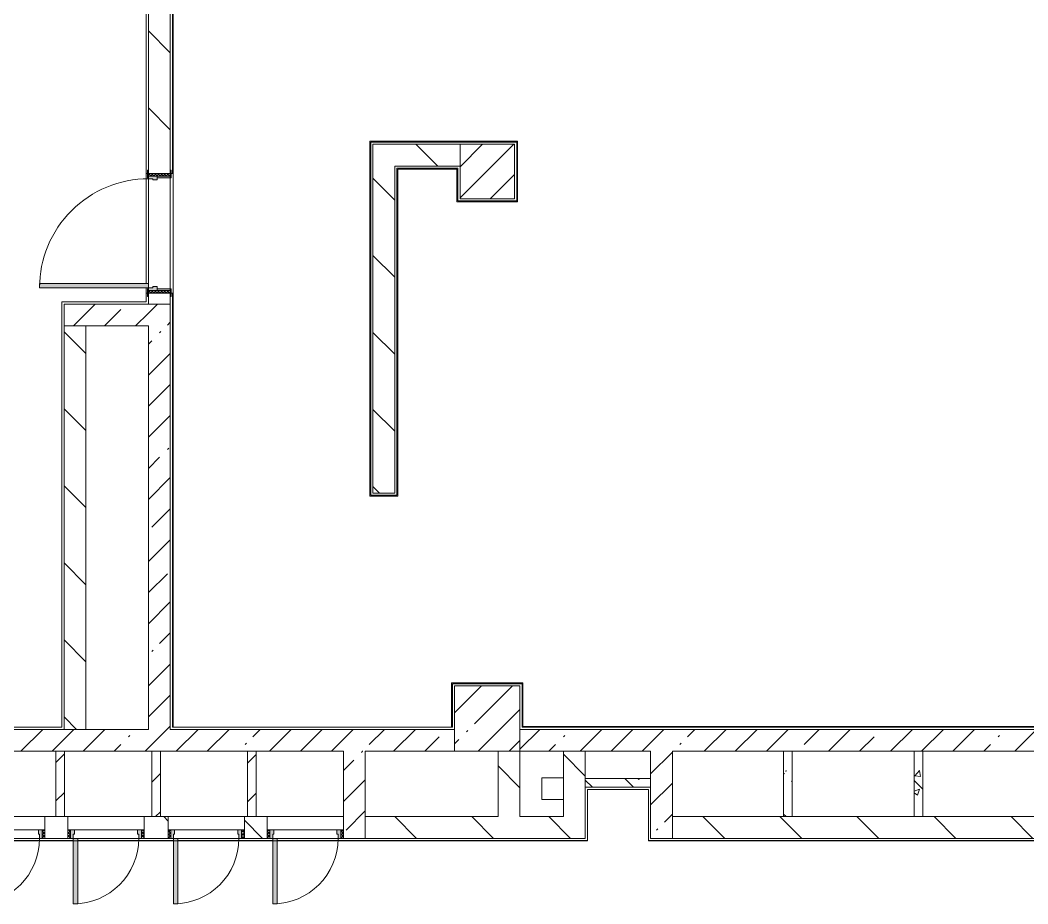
# Model space of a CAD drawing. Header units: millimetres. Extents: x -4029 to 232974, y -8553 to 104777.
# Drawn here: x 127258 to 136509, y 10300 to 18409 of the extents above; entities that cross this region are included whole.
import ezdxf

# ---------------------------------------------------------------- set-up
doc = ezdxf.new("R2010")
doc.units = ezdxf.units.MM
for name, color, linetype, lineweight in [('A-AREA-BNDY-1', 7, 'Continuous', 5), ('A-WALL', 7, 'Continuous', 9), ('I-WALL-6', 7, 'Continuous', 5), ('S-COLS-2', 7, 'Continuous', 5)]:
    doc.layers.add(name, color=color, linetype=linetype, lineweight=lineweight)
for name, color, linetype, lineweight, true_color in [('A-DOOR-3', 7, 'Continuous', 5, 0xaaaaaa), ('A-DOOR-4', 7, 'Continuous', 5, 0xe2e2e2), ('A-DOOR-FRAM-3', 7, 'Continuous', 5, 0xe2e2e2), ('A-DOOR-FRAM-4', 7, 'Continuous', 5, 0xaaaaaa), ('A-FLOR-2', 7, 'Continuous', 5, 0xaaaaaa), ('I-WALL-8', 7, 'Continuous', 5, 0x787878)]:
    doc.layers.add(name, color=color, linetype=linetype, lineweight=lineweight, true_color=true_color)
pattern_1 = [(45, (71086.4, 0), (-285.1231, 285.1231), []), (45, (71371.53, 0), (-285.1231, 285.1231), [504.031, -100.806, 16.764, -84.042])]
pattern_2 = [(135, (71086.4, 0), (-353.5534, -353.5534), [])]
pattern_3 = [(135, (71086.4, 0), (-377.1708, -377.1708), [533.4, -88.9, 17.78, -88.9]), (135, (71086.4, 376.94), (-377.1708, -377.1708), []), (50, (71086.4, 0), (637.6445, -55.7866), [66.675, -733.425]), (355, (71086.4, 0), (-123.3494, 668.699), [53.34, -586.74]), (100.451, (71139.54, -4.65), (514.299, 612.908), [56.665, -623.315]), (46.184, (71086.4, 177.8), (948.776, -147.15), [100.012, -1100.137]), (96.636, (71165.5, 165.5), (830.909, 865.997), [84.998, -934.973]), (351.184, (71086.4, 177.8), (830.918, 865.988), [80.01, -880.11]), (21, (71175.3, 133.35), (530.6506, -357.9283), [66.675, -733.425]), (326, (71175.3, 133.35), (216.308, 644.6585), [53.34, -586.74]), (71.451, (71219.5, 103.5), (746.9596, 286.7243), [56.665, -623.315]), (37.5, (71086.4, 0), (10.8105, 295.9426), [16.764, -562.864, 16.764, -578.866, -588.962]), (37.5, (71086.4, 0), (10.8105, 295.9426), [-1175.258, 16.764, -572.198]), (7.5, (71086.4, 0), (233.8692, 350.6318), [16.764, -322.834, 16.764, -549.529, -224.472]), (7.5, (71086.4, 0), (233.8692, 350.6318), [-905.891, 16.764, -207.708]), (327.5, (70888.16, 0), (474.5678, -20.0513), [16.764, -205.486, 16.764, -676.656, -920.115]), (327.5, (70888.16, 0), (474.5678, -20.0513), [-915.67, 16.764, -903.351]), (317.5, (70799.26, 0), (518.4522, 88.9934), [16.764, -272.161, 16.764, -443.738, -653.415]), (317.5, (70799.26, 0), (518.4522, 88.9934), [-749.427, 16.764, -636.651])]
pattern_4 = [(45, (71086.4, 0), (-176.7767, 176.7767), [])]
pattern_5 = [(135, (1951.41, 164.685), (-14.14214, -14.14214), []), (225, (1951.41, 164.685), (14.14214, -14.14214), [])]
pattern_6 = [(45, (-171.384, 164.685), (-14.1421, 14.1421), []), (135, (-171.384, 164.685), (-14.1421, -14.1421), [])]

# ---------------------------------------------------------------- blocks, each defined once
blk = doc.blocks.new('BSC_Колонна _Прямоугольная - 600х600-V103-1_2_1_птичка')
at = {"layer": 'S-COLS-2'}
h = blk.add_hatch(dxfattribs=at)
h.set_pattern_fill('FP_160', color=256, style=0, pattern_type=2)
h.set_pattern_definition([(45, (-60460, -12000), (-285.1231, 285.1231), []), (45, (-60174.88, -12000), (-285.1231, 285.1231), [504.031, -100.806, 16.764, -84.042])])
h.paths.add_polyline_path([(-300, -300), (300, -300), (300, 300), (-300, 300), (-300, -80)])
for p, q in [((300, 300), (-300, 300)), ((-300, 300), (-300, -300)), ((300, -300), (300, 300)), ((-300, -300), (300, -300))]:
    blk.add_line(p, q, dxfattribs=at)
blk = doc.blocks.new('110_Дверь_СКБ_1Ст_Внутренняя1 - Д-12 1100x2100h_дверь в горячий цех-32113407-1_2_1_птичка')
at = {"layer": 'A-DOOR-3'}
h = blk.add_hatch(dxfattribs=at)
h.set_pattern_fill('FP_52', color=256, style=0, pattern_type=2)
h.set_pattern_definition([(135, (1751.41, 164.685), (-14.14214, -14.14214), []), (225, (1751.41, 164.685), (14.14214, -14.14214), [])])
h.paths.add_polyline_path([(537.5, -100), (562.5, -100), (562.5, 100), (537.5, 100)])
at = {"layer": 'A-DOOR-4'}
h = blk.add_hatch(color=256, dxfattribs=at)
h.paths.add_polyline_path([(-512.5, 100), (-512.5, 20), (-477.5, 20), (-477.5, 60), (-487.5, 60), (-487.5, 100), (-497.5, 100)])
h.paths.add_polyline_path([(502.5, 60), (502.5, 20), (537.5, 20), (537.5, 100), (512.5, 100), (512.5, 60)])
at = {"layer": 'A-DOOR-FRAM-3'}
for points in [[(-487.5, 120), (-487.5, 100), (-447.5, 100), (-451.7, 1100), (-487.5, 1100), (-487.5, 861.1)], [(-567.5, 108), (-567.5, 100), (-497.5, 100), (-497.5, 108), (-537.5, 108)], [(522.5, 105), (522.5, 100), (592.5, 100), (592.5, 108), (522.5, 108)], [(-512.5, -100), (-497.5, -100), (-497.5, 20), (-512.5, 20)], [(522.5, -100), (537.5, -100), (537.5, 20), (522.5, 20)], [(-567.5, -108), (-497.5, -108), (-497.5, -100), (-567.5, -100)], [(522.5, -108), (592.5, -108), (592.5, -100), (522.5, -100)]]:
    blk.add_hatch(color=256, dxfattribs=at).paths.add_polyline_path(points)
at = {"layer": 'A-DOOR-FRAM-4'}
h = blk.add_hatch(dxfattribs=at)
h.set_pattern_fill('FP_53', color=256, style=0, pattern_type=2)
h.set_pattern_definition([(45, (-371.384, 164.685), (-14.1421, 14.1421), []), (135, (-371.384, 164.685), (-14.1421, -14.1421), [])])
h.paths.add_polyline_path([(-537.5, -100), (-512.5, -100), (-512.5, 100), (-537.5, 100)])
at = {"layer": 'A-DOOR-3'}
for p, q in [((-487.5, 1100), (-487.5, 100)), ((-447.5, 1100), (-487.5, 1100)), ((-447.5, 100), (-447.5, 1100)), ((-487.5, 100), (-447.5, 100))]:
    blk.add_line(p, q, dxfattribs=at)
blk.add_arc((-487.5, 100), 1000, 360, 90, dxfattribs=at)
at = {"layer": 'A-DOOR-FRAM-4'}
for p, q in [((-497.5, 108), (-567.5, 108)), ((-567.5, 108), (-567.5, 100)), ((-567.5, 100), (-497.5, 100)), ((-512.5, 100), (-537.5, 100)), ((-537.5, 100), (-537.5, -100)), ((-487.5, 100), (-512.5, 100)), ((-512.5, 100), (-512.5, 20)), ((-512.5, -100), (-512.5, 100)), ((-497.5, 100), (-512.5, 100)), ((-512.5, 100), (-512.5, 99)), ((-512.5, 99), (-497.5, 99)), ((-497.5, 100), (-497.5, 108)), ((-497.5, 99), (-497.5, 100)), ((-487.5, 60), (-487.5, 100)), ((512.5, 100), (512.5, 60)), ((537.5, 100), (512.5, 100)), ((592.5, 108), (522.5, 108)), ((522.5, 108), (522.5, 100)), ((537.5, 100), (522.5, 100)), ((522.5, 100), (522.5, 99)), ((522.5, 100), (592.5, 100)), ((522.5, 99), (537.5, 99)), ((537.5, 20), (537.5, 100)), ((562.5, 100), (537.5, 100)), ((537.5, 100), (537.5, -100)), ((537.5, 99), (537.5, 100)), ((562.5, -100), (562.5, 100)), ((592.5, 100), (592.5, 108)), ((-512.5, 20), (-477.5, 20)), ((-497.5, 20), (-512.5, 20)), ((-512.5, 20), (-512.5, -100)), ((-497.5, -100), (-497.5, 20)), ((-477.5, 60), (-487.5, 60)), ((-477.5, 20), (-477.5, 60)), ((512.5, 60), (502.5, 60)), ((502.5, 60), (502.5, 20)), ((502.5, 20), (537.5, 20)), ((537.5, 20), (522.5, 20)), ((522.5, 20), (522.5, -100)), ((537.5, -100), (537.5, 20)), ((-497.5, -100), (-567.5, -100)), ((-567.5, -100), (-567.5, -108)), ((-567.5, -108), (-497.5, -108)), ((-537.5, -100), (-512.5, -100)), ((-512.5, -100), (-497.5, -100)), ((-497.5, -108), (-497.5, -100)), ((522.5, -100), (537.5, -100)), ((592.5, -100), (522.5, -100)), ((522.5, -100), (522.5, -108)), ((522.5, -108), (592.5, -108)), ((537.5, -100), (562.5, -100)), ((592.5, -108), (592.5, -100))]:
    blk.add_line(p, q, dxfattribs=at)
blk = doc.blocks.new('110_Дверь_СКБ_1Ст - д-18 700x2100h_Технический шкаф ЭОМ и СС-23257539-1_2_1_птичка')
at = {"layer": 'A-DOOR-3'}
h = blk.add_hatch(dxfattribs=at)
h.set_pattern_fill('FP_82', color=256, style=0, pattern_type=2)
h.set_pattern_definition(pattern_5)
h.paths.add_polyline_path([(362.5, 100), (337.5, 100), (337.5, 20), (362.5, 20)])
at = {"layer": 'A-DOOR-4'}
h = blk.add_hatch(color=256, dxfattribs=at)
h.paths.add_polyline_path([(-312.5, 100), (-312.5, 20), (-277.5, 20), (-277.5, 60), (-287.5, 60), (-287.5, 100), (-297.5, 100)])
h.paths.add_polyline_path([(312.5, 100), (312.5, 60), (302.5, 60), (302.5, 20), (337.5, 20), (337.5, 100), (322.5, 100)])
at = {"layer": 'A-DOOR-FRAM-3'}
blk.add_hatch(color=256, dxfattribs=at).paths.add_polyline_path([(272.5, 700), (272.5, 100), (312.5, 100), (312.5, 700)])
at = {"layer": 'A-DOOR-FRAM-4'}
h = blk.add_hatch(dxfattribs=at)
h.set_pattern_fill('FP_83', color=256, style=0, pattern_type=2)
h.set_pattern_definition(pattern_6)
h.paths.add_polyline_path([(-337.5, 100), (-337.5, 20), (-312.5, 20), (-312.5, 100)])
at = {"layer": 'A-DOOR-3'}
for p, q in [((312.5, 700), (272.5, 700)), ((272.5, 700), (272.5, 100)), ((312.5, 100), (312.5, 700)), ((272.5, 100), (312.5, 100))]:
    blk.add_line(p, q, dxfattribs=at)
blk.add_arc((312.5, 100), 600, 90, 180, dxfattribs=at)
at = {"layer": 'A-DOOR-FRAM-4'}
for p, q in [((-312.5, 100), (-337.5, 100)), ((-337.5, 100), (-337.5, 20)), ((-287.5, 100), (-312.5, 100)), ((-312.5, 100), (-312.5, 20)), ((-312.5, 20), (-312.5, 100)), ((-287.5, 60), (-287.5, 100)), ((-287.5, 100), (272.5, 100)), ((312.5, 100), (312.5, 60)), ((337.5, 100), (312.5, 100)), ((337.5, 20), (337.5, 100)), ((362.5, 100), (337.5, 100)), ((337.5, 100), (337.5, 20)), ((362.5, 20), (362.5, 100)), ((-337.5, 20), (-312.5, 20)), ((-312.5, 20), (-277.5, 20)), ((-277.5, 60), (-287.5, 60)), ((-277.5, 20), (-277.5, 60)), ((302.5, 20), (-277.5, 20)), ((312.5, 60), (302.5, 60)), ((302.5, 60), (302.5, 20)), ((302.5, 20), (337.5, 20)), ((337.5, 20), (362.5, 20))]:
    blk.add_line(p, q, dxfattribs=at)
blk = doc.blocks.new('110_Дверь_СКБ_1Ст - д-18 700x2100h_Технический шкаф ЭОМ и СС-V149-1_2_1_птичка')
at = {"layer": 'A-DOOR-3'}
h = blk.add_hatch(dxfattribs=at)
h.set_pattern_fill('FP_82', color=256, style=0, pattern_type=2)
h.set_pattern_definition(pattern_5)
h.paths.add_polyline_path([(337.5, 100), (337.5, 20), (362.5, 20), (362.5, 100)])
at = {"layer": 'A-DOOR-4'}
h = blk.add_hatch(color=256, dxfattribs=at)
h.paths.add_polyline_path([(322.5, 100), (312.5, 100), (312.5, 60), (302.5, 60), (302.5, 20), (337.5, 20), (337.5, 100)])
h.paths.add_polyline_path([(-312.5, 100), (-312.5, 20), (-277.5, 20), (-277.5, 60), (-287.5, 60), (-287.5, 100), (-297.5, 100)])
at = {"layer": 'A-DOOR-FRAM-3'}
blk.add_hatch(color=256, dxfattribs=at).paths.add_polyline_path([(272.5, 700), (272.5, 100), (312.5, 100), (312.5, 700)])
at = {"layer": 'A-DOOR-FRAM-4'}
h = blk.add_hatch(dxfattribs=at)
h.set_pattern_fill('FP_83', color=256, style=0, pattern_type=2)
h.set_pattern_definition(pattern_6)
h.paths.add_polyline_path([(-337.5, 100), (-337.5, 20), (-312.5, 20), (-312.5, 100)])
at = {"layer": 'A-DOOR-3'}
for p, q in [((312.5, 700), (272.5, 700)), ((272.5, 700), (272.5, 100)), ((312.5, 100), (312.5, 700)), ((272.5, 100), (312.5, 100))]:
    blk.add_line(p, q, dxfattribs=at)
blk.add_arc((312.5, 100), 600, 90, 180, dxfattribs=at)
at = {"layer": 'A-DOOR-FRAM-4'}
for p, q in [((-312.5, 100), (-337.5, 100)), ((-337.5, 100), (-337.5, 20)), ((-287.5, 100), (-312.5, 100)), ((-312.5, 100), (-312.5, 20)), ((-312.5, 20), (-312.5, 100)), ((-287.5, 60), (-287.5, 100)), ((-287.5, 100), (272.5, 100)), ((312.5, 100), (312.5, 60)), ((337.5, 100), (312.5, 100)), ((337.5, 20), (337.5, 100)), ((362.5, 100), (337.5, 100)), ((337.5, 100), (337.5, 20)), ((362.5, 20), (362.5, 100)), ((-337.5, 20), (-312.5, 20)), ((-312.5, 20), (-277.5, 20)), ((-277.5, 60), (-287.5, 60)), ((-277.5, 20), (-277.5, 60)), ((302.5, 20), (-277.5, 20)), ((312.5, 60), (302.5, 60)), ((302.5, 60), (302.5, 20)), ((302.5, 20), (337.5, 20)), ((337.5, 20), (362.5, 20))]:
    blk.add_line(p, q, dxfattribs=at)
blk = doc.blocks.new('BSC_Колонна _Прямоугольная - 500х500-V160-1_2_1_птичка')
at = {"layer": 'S-COLS-2'}
h = blk.add_hatch(dxfattribs=at)
h.set_pattern_fill('FP_197', color=256, style=0, pattern_type=2)
h.set_pattern_definition([(45, (-60460, -17020), (-285.1231, 285.1231), []), (45, (-60174.88, -17020), (-285.1231, 285.1231), [504.031, -100.806, 16.764, -84.042])])
h.paths.add_polyline_path([(248.8, -250), (250, -250), (250, 250), (-250, 245.8), (-250, -250), (188.7, -250)])
for p, q in [((250, 250), (-250, 250)), ((-250, 250), (-250, -250)), ((250, -250), (250, 250)), ((-250, -250), (250, -250))]:
    blk.add_line(p, q, dxfattribs=at)

msp = doc.modelspace()

# ---------------------------------------------------------------- hatches: boundary and pattern name
at = {"layer": 'I-WALL-6'}
h = msp.add_hatch(dxfattribs=at)
h.set_pattern_fill('FP_134', color=256, style=0, pattern_type=2)
h.set_pattern_definition(pattern_2)
h.paths.add_polyline_path([(128525.1127, 15803.793), (128636.4062, 15803.793), (128636.4062, 15903.793), (128436.4062, 15903.793), (128436.4062, 15803.793)])
h.paths.add_polyline_path([(128636.4062, 17003.793), (128636.4062, 18800), (128436.4062, 18800), (128436.4062, 17003.793)])
h = msp.add_hatch(dxfattribs=at)
h.set_pattern_fill('FP_134', color=256, style=0, pattern_type=2)
h.set_pattern_definition(pattern_2)
h.paths.add_polyline_path([(130696.4062, 17070), (131296.4063, 17070), (131296.4063, 17270), (130496.4062, 17264.9515), (130496.4062, 17070), (130652.0652, 17070)])
h = msp.add_hatch(dxfattribs=at)
h.set_pattern_fill('FP_134', color=256, style=0, pattern_type=2)
h.set_pattern_definition(pattern_2)
h.paths.add_polyline_path([(130696.4062, 14070), (130696.4062, 17070), (130496.4062, 17070), (130496.4062, 14070)])
h = msp.add_hatch(dxfattribs=at)
h.set_pattern_fill('FP_116', color=256, style=0, pattern_type=2)
h.set_pattern_definition(pattern_1)
h.paths.add_polyline_path([(128436.4061, 15603.793), (128436.4062, 15803.793), (127661.6678, 15803.793), (127661.6678, 15603.793), (128416.4062, 15603.793)])
h = msp.add_hatch(dxfattribs=at)
h.set_pattern_fill('FP_116', color=256, style=0, pattern_type=2)
h.set_pattern_definition(pattern_1)
h.paths.add_polyline_path([(128636.4062, 11899.9998), (128636.4062, 15803.793), (128436.4062, 15803.793), (128436.4062, 11899.9998)])
h = msp.add_hatch(dxfattribs=at)
h.set_pattern_fill('FP_134', color=256, style=0, pattern_type=2)
h.set_pattern_definition(pattern_2)
h.paths.add_polyline_path([(127661.6678, 11899.9998), (127861.6678, 11899.9998), (127861.6678, 15603.793), (127661.6678, 15603.793), (127661.6678, 11919.9998)])
h = msp.add_hatch(dxfattribs=at)
h.set_pattern_fill('FP_116', color=256, style=0, pattern_type=2)
h.set_pattern_definition(pattern_1)
h.paths.add_polyline_path([(127665.6461, 11699.9998), (131246.4063, 11699.9999), (131246.4063, 11899.9998), (125846.4063, 11899.9998), (125848.0602, 11699.9998), (127661.6678, 11699.9998)])
h.paths.add_polyline_path([(122996.4061, 11699.9998), (125246.4063, 11699.9998), (125246.4063, 11899.9998), (122796.4061, 11899.9998), (122796.4061, 11699.9998)])
h = msp.add_hatch(dxfattribs=at)
h.set_pattern_fill('FP_116', color=256, style=0, pattern_type=2)
h.set_pattern_definition(pattern_1)
h.paths.add_polyline_path([(133074.7422, 11699.9998), (137246.4063, 11699.9999), (137246.4063, 11899.9998), (131846.4063, 11899.9998), (131846.4063, 11699.9999), (133046.4063, 11699.9998)])
h = msp.add_hatch(dxfattribs=at)
h.set_pattern_fill('FP_133', color=256, style=0, pattern_type=2)
h.set_pattern_definition(pattern_4)
h.paths.add_polyline_path([(127585.6461, 11100), (127665.6461, 11100), (127661.6678, 11699.9998), (127585.6461, 11699.9998), (127585.6461, 11290.071)])
h = msp.add_hatch(dxfattribs=at)
h.set_pattern_fill('FP_133', color=256, style=0, pattern_type=2)
h.set_pattern_definition(pattern_4)
h.paths.add_polyline_path([(128465.6461, 11100), (128545.6461, 11100), (128545.6461, 11699.9998), (128465.6461, 11699.9998), (128465.6461, 11283.5469)])
h = msp.add_hatch(dxfattribs=at)
h.set_pattern_fill('FP_133', color=256, style=0, pattern_type=2)
h.set_pattern_definition(pattern_4)
h.paths.add_polyline_path([(129345.6461, 11100), (129425.6461, 11100), (129425.6461, 11699.9998), (129345.6461, 11699.9998), (129345.6461, 11277.0228)])
h = msp.add_hatch(dxfattribs=at)
h.set_pattern_fill('FP_116', color=256, style=0, pattern_type=2)
h.set_pattern_definition(pattern_1)
h.paths.add_polyline_path([(130226.4062, 10900), (130426.4062, 10900), (130426.4062, 11699.9998), (130226.4062, 11699.9998), (130226.4062, 10980)])
h = msp.add_hatch(dxfattribs=at)
h.set_pattern_fill('FP_134', color=256, style=0, pattern_type=2)
h.set_pattern_definition(pattern_2)
h.paths.add_polyline_path([(131846.4063, 11100), (131846.4063, 11699.9998), (131646.4063, 11699.9998), (131646.4063, 11100)])
h = msp.add_hatch(dxfattribs=at)
h.set_pattern_fill('FP_134', color=256, style=0, pattern_type=2)
h.set_pattern_definition(pattern_2)
h.paths.add_polyline_path([(132390.0512, 11100), (132446.4063, 11100), (132446.4063, 11699.9998), (132246.4063, 11699.9998), (132246.4063, 11100)])
h = msp.add_hatch(dxfattribs=at)
h.set_pattern_fill('FP_116', color=256, style=0, pattern_type=2)
h.set_pattern_definition(pattern_1)
h.paths.add_polyline_path([(133246.4063, 10900), (133246.4063, 11699.9998), (133046.4063, 11699.9998), (133046.4063, 10900), (133074.7422, 10900)])
h = msp.add_hatch(dxfattribs=at)
h.set_pattern_fill('FP_134', color=256, style=0, pattern_type=2)
h.set_pattern_definition(pattern_2)
h.paths.add_polyline_path([(127696.4062, 10900), (127696.4062, 11100), (127486.4062, 11100), (127486.4062, 10900), (127665.6461, 10900)])
h.paths.add_polyline_path([(129425.6461, 10900), (129526.4062, 10900), (129526.4062, 11100), (129316.4062, 11100), (129316.4062, 10900), (129345.6461, 10900)])
h.paths.add_polyline_path([(126586.4062, 10900), (126586.4062, 11100), (122996.4061, 11100), (122996.4061, 10900), (126046.4063, 10900)])
h.paths.add_polyline_path([(128545.6461, 10900), (128616.4062, 10900), (128616.4062, 11100), (128396.4062, 11100), (128396.4062, 10900), (128465.6461, 10900)])
h = msp.add_hatch(dxfattribs=at)
h.set_pattern_fill('FP_134', color=256, style=0, pattern_type=2)
h.set_pattern_definition(pattern_2)
h.paths.add_polyline_path([(130426.4062, 10900), (132446.4063, 10900), (132446.4063, 11100), (130426.4062, 11100)])
h = msp.add_hatch(dxfattribs=at)
h.set_pattern_fill('FP_134', color=256, style=0, pattern_type=2)
h.set_pattern_definition(pattern_2)
h.paths.add_polyline_path([(144016.2162, 10900), (144626.4063, 10900), (144626.4063, 11100), (144016.2162, 11100)])
h.paths.add_polyline_path([(135172.2581, 10900), (137646.4063, 10900), (137646.4063, 11100), (133246.4063, 11100), (133246.4063, 10900)])
h.paths.add_polyline_path([(138721.4063, 10900), (139755.2162, 10900), (139755.2162, 11100), (137846.4063, 11100), (137846.4063, 10900), (137969.4881, 10900)])
h.paths.add_polyline_path([(143066.2162, 10900), (143066.2162, 11100), (140705.2162, 11100), (140705.2162, 10900), (143036.2162, 10900)])
at = {"layer": 'I-WALL-8'}
h = msp.add_hatch(dxfattribs=at)
h.set_pattern_fill('FP_142', color=256, style=0, pattern_type=2)
h.set_pattern_definition(pattern_3)
h.paths.add_polyline_path([(134346.4063, 11100), (134346.4063, 11699.9998), (134266.4063, 11699.9998), (134266.4063, 11100)])
h = msp.add_hatch(dxfattribs=at)
h.set_pattern_fill('FP_142', color=256, style=0, pattern_type=2)
h.set_pattern_definition(pattern_3)
h.paths.add_polyline_path([(135466.4063, 11100), (135546.4063, 11100), (135546.4063, 11699.9998), (135466.4063, 11699.9998), (135466.4063, 11457)])
h = msp.add_hatch(dxfattribs=at)
h.set_pattern_fill('FP_142', color=256, style=0, pattern_type=2)
h.set_pattern_definition(pattern_3)
h.paths.add_polyline_path([(133026.4063, 11369.9998), (133046.4063, 11369.9998), (133046.4063, 11449.9998), (132446.4063, 11449.9998), (132446.4063, 11369.9998), (132466.4063, 11369.9998)])

# ---------------------------------------------------------------- linework, layer by layer
at = {"layer": 'A-AREA-BNDY-1', "flags": 128}
for points in [[(137746.4063, 23327.9999), (137746.4063, 24751.9999), (131824.4063, 24751.9999), (131824.4063, 18572), (128664.4062, 18572), (128664.4062, 11920.9998), (131218.4063, 11920.9998), (131218.4063, 12327.9999), (131874.4063, 12327.9999), (131874.4063, 11927.9998), (137218.4063, 11927.9998), (137218.4063, 12327.9999), (137618.4063, 12327.9999), (137618.4063, 15522), (136768.4063, 15522), (136768.4063, 22827.9999), (137218.4063, 22827.9999), (137218.4063, 23327.9999)], [(131268.4063, 16742), (131268.4063, 17042), (130724.4062, 17042), (130724.4062, 14042), (130468.4062, 14042), (130468.4062, 17298), (131824.4063, 17298), (131824.4063, 16742)]]:
    msp.add_lwpolyline(points, close=True, dxfattribs=at)
msp.add_lwpolyline([(146606.4062, 10879), (133025.4063, 10879), (133025.4063, 11348.9998), (132467.4063, 11348.9998), (132467.4063, 10879), (122775.4061, 10879), (122775.4061, 11699.9998), (119866.9062, 11699.9998), (119846.4062, 11699.9998), (119846.4062, 11678.9998), (119246.4062, 11678.9998), (119246.4062, 11699.9998), (119072.8966, 11699.9998), (117017.4061, 11699.9998)], dxfattribs=at)
at = {"layer": 'A-FLOR-2'}
for p, q in [((128416.4062, 18820), (128416.4062, 15993.793)), ((128656.4062, 18580), (128656.4062, 17003.793)), ((130476.4062, 14050), (130476.4062, 17290)), ((130476.4062, 17290), (131816.4063, 17290)), ((131816.4063, 17290), (131816.4063, 16750)), ((131276.4063, 17050), (130716.4062, 17050)), ((130716.4062, 17050), (130716.4062, 14050)), ((131276.4063, 16750), (131276.4063, 17050)), ((128428.4062, 17003.793), (128416.4062, 17003.793)), ((128656.4062, 17003.793), (128644.4062, 17003.793)), ((131816.4063, 16750), (131276.4063, 16750)), ((128416.4062, 15953.793), (128416.4062, 15823.793)), ((127641.6678, 11919.9998), (127641.6678, 15823.793)), ((127641.6678, 15823.793), (128416.4062, 15823.793)), ((128416.4062, 15903.793), (128428.4062, 15903.793)), ((128644.4062, 15903.793), (128656.4062, 15903.793)), ((128656.4062, 15903.793), (128656.4062, 11919.9998)), ((130716.4062, 14050), (130476.4062, 14050)), ((131226.4063, 11919.9998), (131226.4063, 12319.9999)), ((131226.4063, 12319.9999), (131866.4063, 12319.9999)), ((131866.4063, 12319.9999), (131866.4063, 11919.9998)), ((125846.4063, 11919.9998), (127641.6678, 11919.9998)), ((128656.4062, 11919.9998), (131226.4063, 11919.9998)), ((131866.4063, 11919.9998), (137226.4063, 11919.9998)), ((132046.4063, 11457), (132246.4063, 11457)), ((132046.4063, 11257), (132046.4063, 11457)), ((133026.4063, 11349.9998), (132466.4063, 11349.9998)), ((132466.4063, 11349.9998), (132466.4063, 10880)), ((133026.4063, 10880), (133026.4063, 11349.9998)), ((132246.4063, 11257), (132046.4063, 11257)), ((127746.4062, 10880), (126876.4062, 10880)), ((128666.4062, 10880), (127786.4062, 10880)), ((129576.4062, 10880), (128706.4062, 10880)), ((132466.4063, 10880), (129616.4062, 10880)), ((139746.3633, 10880), (133026.4063, 10880))]:
    msp.add_line(p, q, dxfattribs=at)
at = {"layer": 'A-WALL'}
for p, q in [((127861.6678, 15603.793), (127661.6678, 15603.793)), ((127661.6678, 11899.9998), (127861.6678, 11899.9998)), ((127665.6461, 11699.9998), (127585.6461, 11699.9998)), ((128545.6461, 11699.9998), (128465.6461, 11699.9998)), ((129425.6461, 11699.9998), (129345.6461, 11699.9998)), ((132446.4063, 11699.9998), (132246.4063, 11699.9998)), ((134346.4063, 11699.9998), (134266.4063, 11699.9998)), ((135546.4063, 11699.9998), (135466.4063, 11699.9998)), ((132446.4063, 11449.9998), (132446.4063, 11369.9998)), ((133046.4063, 11369.9998), (133046.4063, 11449.9998)), ((127585.6461, 11100), (127665.6461, 11100)), ((128465.6461, 11100), (128545.6461, 11100)), ((129345.6461, 11100), (129425.6461, 11100)), ((130426.4062, 11100), (130426.4062, 10900)), ((134266.4063, 11100), (134346.4063, 11100)), ((135466.4063, 11100), (135546.4063, 11100))]:
    msp.add_line(p, q, dxfattribs=at)
at = {"layer": 'I-WALL-6'}
for p, q in [((128436.4062, 18800), (128436.4062, 17033.793)), ((128636.4062, 17033.793), (128636.4062, 18600)), ((131296.4063, 17270), (130496.4062, 17270)), ((130496.4062, 17270), (130496.4062, 14070)), ((130696.4062, 17070), (131296.4063, 17070)), ((130696.4062, 14070), (130696.4062, 17070)), ((128436.4062, 15993.793), (128436.4062, 16953.793)), ((128636.4062, 16963.793), (128636.4062, 15943.793)), ((128436.4062, 15873.793), (128436.4062, 15803.793)), ((128636.4062, 15803.793), (128636.4062, 15873.793)), ((127661.6678, 15803.793), (127661.6678, 11899.9998)), ((127661.6678, 15803.793), (128636.4062, 15803.793)), ((128636.4061, 11899.9998), (128636.4062, 15803.793)), ((127861.6678, 15603.793), (128436.4062, 15603.793)), ((127861.6678, 11899.9998), (127861.6678, 15603.793)), ((128436.4062, 15603.793), (128436.4061, 11899.9998)), ((130496.4062, 14070), (130696.4062, 14070)), ((127661.6678, 11899.9998), (125846.4063, 11899.9998)), ((128436.4061, 11899.9998), (127861.6678, 11899.9998)), ((131246.4063, 11899.9998), (128636.4061, 11899.9998)), ((137246.4063, 11899.9998), (131846.4063, 11899.9998)), ((126786.4062, 11699.9998), (127585.6461, 11699.9998)), ((127585.6461, 11699.9998), (127585.6461, 11100)), ((127665.6461, 11699.9998), (128465.6461, 11699.9998)), ((127665.6461, 11100), (127665.6461, 11699.9998)), ((128465.6461, 11699.9998), (128465.6461, 11100)), ((128545.6461, 11699.9998), (129345.6461, 11699.9998)), ((128545.6461, 11100), (128545.6461, 11699.9998)), ((129345.6461, 11699.9998), (129345.6461, 11100)), ((129425.6461, 11699.9998), (130226.4062, 11699.9998)), ((129425.6461, 11100), (129425.6461, 11699.9998)), ((130226.4062, 11699.9998), (130226.4062, 10980)), ((130426.4062, 11699.9998), (131246.4063, 11699.9998)), ((130426.4062, 11100), (130426.4062, 11699.9998)), ((131646.4063, 11699.9998), (131646.4063, 11100)), ((131846.4063, 11100), (131846.4063, 11699.9998)), ((131846.4063, 11699.9998), (132246.4063, 11699.9998)), ((132246.4063, 11699.9998), (132246.4063, 11100)), ((132446.4063, 11449.9998), (132446.4063, 11699.9998)), ((132446.4063, 11699.9998), (133046.4063, 11699.9998)), ((133046.4063, 11699.9998), (133046.4063, 11449.9998)), ((133246.4063, 11699.9998), (134266.4063, 11699.9998)), ((133246.4063, 10900), (133246.4063, 11699.9998)), ((134266.4063, 11699.9998), (134266.4063, 11100)), ((134346.4063, 11100), (134346.4063, 11699.9998)), ((134346.4063, 11699.9998), (135466.4063, 11699.9998)), ((135466.4063, 11699.9998), (135466.4063, 11100)), ((135546.4063, 11100), (135546.4063, 11699.9998)), ((135546.4063, 11699.9998), (137246.4063, 11699.9998)), ((133046.4063, 11449.9998), (132446.4063, 11449.9998)), ((132446.4063, 10900), (132446.4063, 11369.9998)), ((132446.4063, 11369.9998), (133046.4063, 11369.9998)), ((133046.4063, 11369.9998), (133046.4063, 10900)), ((126786.4062, 11100), (127585.6461, 11100)), ((127486.4062, 11100), (127486.4062, 10980)), ((127665.6461, 11100), (128465.6461, 11100)), ((127696.4062, 10980), (127696.4062, 11100)), ((128396.4062, 11100), (128396.4062, 10980)), ((128545.6461, 11100), (129345.6461, 11100)), ((128616.4062, 10980), (128616.4062, 11100)), ((129316.4062, 11100), (129316.4062, 10980)), ((129425.6461, 11100), (130226.4062, 11100)), ((129526.4062, 10980), (129526.4062, 11100)), ((131646.4063, 11100), (130426.4062, 11100)), ((132246.4063, 11100), (131846.4063, 11100)), ((134266.4063, 11100), (133246.4063, 11100)), ((135466.4063, 11100), (134346.4063, 11100)), ((137646.4063, 11100), (135546.4063, 11100)), ((127486.4062, 10900), (127696.4062, 10900)), ((128396.4062, 10900), (128616.4062, 10900)), ((129316.4062, 10900), (129526.4062, 10900)), ((130226.4062, 10900), (132446.4063, 10900)), ((133046.4063, 10900), (139725.2162, 10900))]:
    msp.add_line(p, q, dxfattribs=at)

# ---------------------------------------------------------------- block references
at = {"layer": 'A-DOOR-3'}
for name, p, rotation in [('110_Дверь_СКБ_1Ст_Внутренняя1 - Д-12 1100x2100h_дверь в горячий цех-32113407-1_2_1_птичка', (128536.4062, 16441.293), 89.99999999999991), ('110_Дверь_СКБ_1Ст - д-18 700x2100h_Технический шкаф ЭОМ и СС-23257539-1_2_1_птичка', (127148.9062, 11000), 180), ('110_Дверь_СКБ_1Ст - д-18 700x2100h_Технический шкаф ЭОМ и СС-23257539-1_2_1_птичка', (128058.9062, 11000), 180), ('110_Дверь_СКБ_1Ст - д-18 700x2100h_Технический шкаф ЭОМ и СС-V149-1_2_1_птичка', (128978.9062, 11000), 180), ('110_Дверь_СКБ_1Ст - д-18 700x2100h_Технический шкаф ЭОМ и СС-V149-1_2_1_птичка', (129888.9062, 11000), 180)]:
    msp.add_blockref(name, p, dxfattribs=dict(at, rotation=rotation))
at = {"layer": 'S-COLS-2'}
for name, p in [('BSC_Колонна _Прямоугольная - 500х500-V160-1_2_1_птичка', (131546.4063, 17020)), ('BSC_Колонна _Прямоугольная - 600х600-V103-1_2_1_птичка', (131546.4063, 11999.9999))]:
    msp.add_blockref(name, p, dxfattribs=at)

doc.saveas('drawing.dxf')
